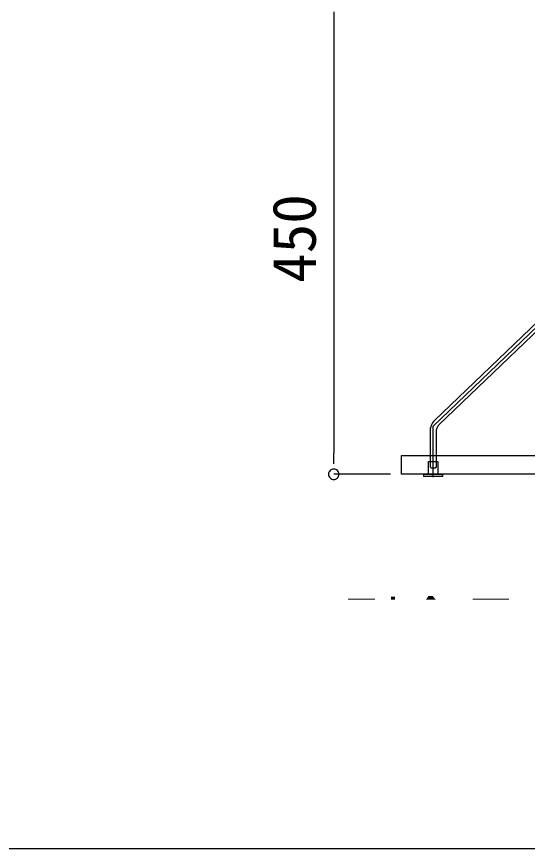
# Model space of a CAD drawing. Units: millimetres, scale not verified. Extents: x -4205 to 4205, y -2975 to 2975.
# Drawn here: x 1001 to 1487, y -1956 to -1164 of the extents above; entities that cross this region are included whole.
import ezdxf
from ezdxf.enums import TextEntityAlignment as Align

# ---------------------------------------------------------------- set-up
doc = ezdxf.new("R2010")
doc.units = ezdxf.units.MM
doc.header["$LTSCALE"] = 20
for name, color, linetype in [('0-0', 7, 'Continuous'), ('0-1', 3, 'Continuous'), ('0-2', 7, 'Continuous')]:
    doc.layers.add(name, color=color, linetype=linetype)
doc.styles.add('ＭＳ ゴシック', font='')
doc.styles.get('ＭＳ ゴシック').set_extended_font_data('MS Gothic')

msp = doc.modelspace()

# ---------------------------------------------------------------- linework, layer by layer
at = {"layer": '0-0'}
msp.add_line((-3867.25, -1955.6), (2275.54, -1955.6), dxfattribs=at)
for points in [[(1397.09, -1602.46), (1397.09, -1553.67), (1711.7, -1252.14)], [(1687.67, -1271.02), (1398.36, -1548.3), (1397.4, -1549.39), (1396.55, -1550.56), (1395.81, -1551.81), (1395.2, -1553.12), (1394.72, -1554.49), (1394.37, -1555.9), (1394.16, -1557.33), (1394.09, -1558.78), (1394.09, -1581.6), (1400.09, -1581.6), (1400.09, -1558.78), (1400.14, -1557.92), (1400.26, -1557.07), (1400.46, -1556.24), (1400.74, -1555.43), (1401.1, -1554.65), (1401.53, -1553.9), (1402.03, -1553.21), (1402.59, -1552.56), (1691.55, -1275.61)], [(1394.09, -1581.6), (1394.09, -1592.6), (1395.09, -1593.6), (1399.09, -1593.6), (1400.09, -1592.6), (1400.09, -1581.6)]]:
    msp.add_lwpolyline(points, dxfattribs=at)
for points in [[(1717.09, -1581.6), (1717.09, -1599.6), (1367.09, -1599.6), (1367.09, -1581.6)], [(1392.59, -1587.6), (1401.59, -1587.6), (1401.59, -1599.6), (1392.59, -1599.6)], [(1388.09, -1599.6), (1406.09, -1599.6), (1406.09, -1601.6), (1388.09, -1601.6)]]:
    msp.add_lwpolyline(points, close=True, dxfattribs=at)
at = {"layer": '0-1'}
for p, q in [((1302.49, -1169.6), (1302.49, -1579.6)), ((1356.34, -1599.6), (1302.49, -1599.6))]:
    msp.add_line(p, q, dxfattribs=at)
at = {"layer": '0-2', "color": 3}
for p, q in [((1302.49, -1159.6), (1302.49, -1169.6)), ((1302.49, -1589.6), (1302.49, -1579.6))]:
    msp.add_line(p, q, dxfattribs=at)
at = {"layer": '0-2'}
msp.add_lwpolyline([(1302.49, -1594.6), (1301.51, -1594.69), (1300.57, -1594.98), (1299.71, -1595.44), (1298.95, -1596.06), (1298.33, -1596.82), (1297.87, -1597.68), (1297.58, -1598.62), (1297.49, -1599.6), (1297.58, -1600.57), (1297.87, -1601.51), (1298.33, -1602.37), (1298.95, -1603.13), (1299.71, -1603.75), (1300.57, -1604.22), (1301.51, -1604.5), (1302.49, -1604.6), (1303.46, -1604.5), (1304.4, -1604.22), (1305.26, -1603.75), (1306.02, -1603.13), (1306.64, -1602.37), (1307.11, -1601.51), (1307.39, -1600.57), (1307.49, -1599.6), (1307.39, -1598.62), (1307.11, -1597.68), (1306.64, -1596.82), (1306.02, -1596.06), (1305.26, -1595.44), (1304.4, -1594.98), (1303.46, -1594.69)], close=True, dxfattribs=at)

# ---------------------------------------------------------------- texts
at = {"layer": '0-0', "style": 'ＭＳ ゴシック'}
msp.add_text('L型金具', height=41.38, dxfattribs=at).set_placement((1282.3, -1775.47), align=Align.BOTTOM_LEFT)
at = {"layer": '0-1', "color": 7, "style": 'ＭＳ ゴシック'}
msp.add_text('450', height=41.38, rotation=90, dxfattribs=at).set_placement((1297.89, -1417.49), align=Align.BOTTOM_LEFT)

# ---------------------------------------------------------------- next in the draw order: wipeouts: each hides what was drawn before it
msp.add_wipeout([(1282.3, -1775.32), (1486.06, -1718.88), (1486.06, -1775.32), (1486.06, -1775.32)])

# ---------------------------------------------------------------- next in the draw order: wipeouts: each hides what was drawn before it
msp.add_wipeout([(1282.3, -1718.88), (1486.06, -1718.88), (1282.3, -1775.32), (1282.3, -1775.32)])

# ---------------------------------------------------------------- next in the draw order: linework, layer by layer
at = {"layer": '0-0'}
msp.add_solid([(1282.3, -1718.88), (1486.06, -1718.88), (1486.06, -1718.88)], dxfattribs=at)

doc.saveas('drawing.dxf')
